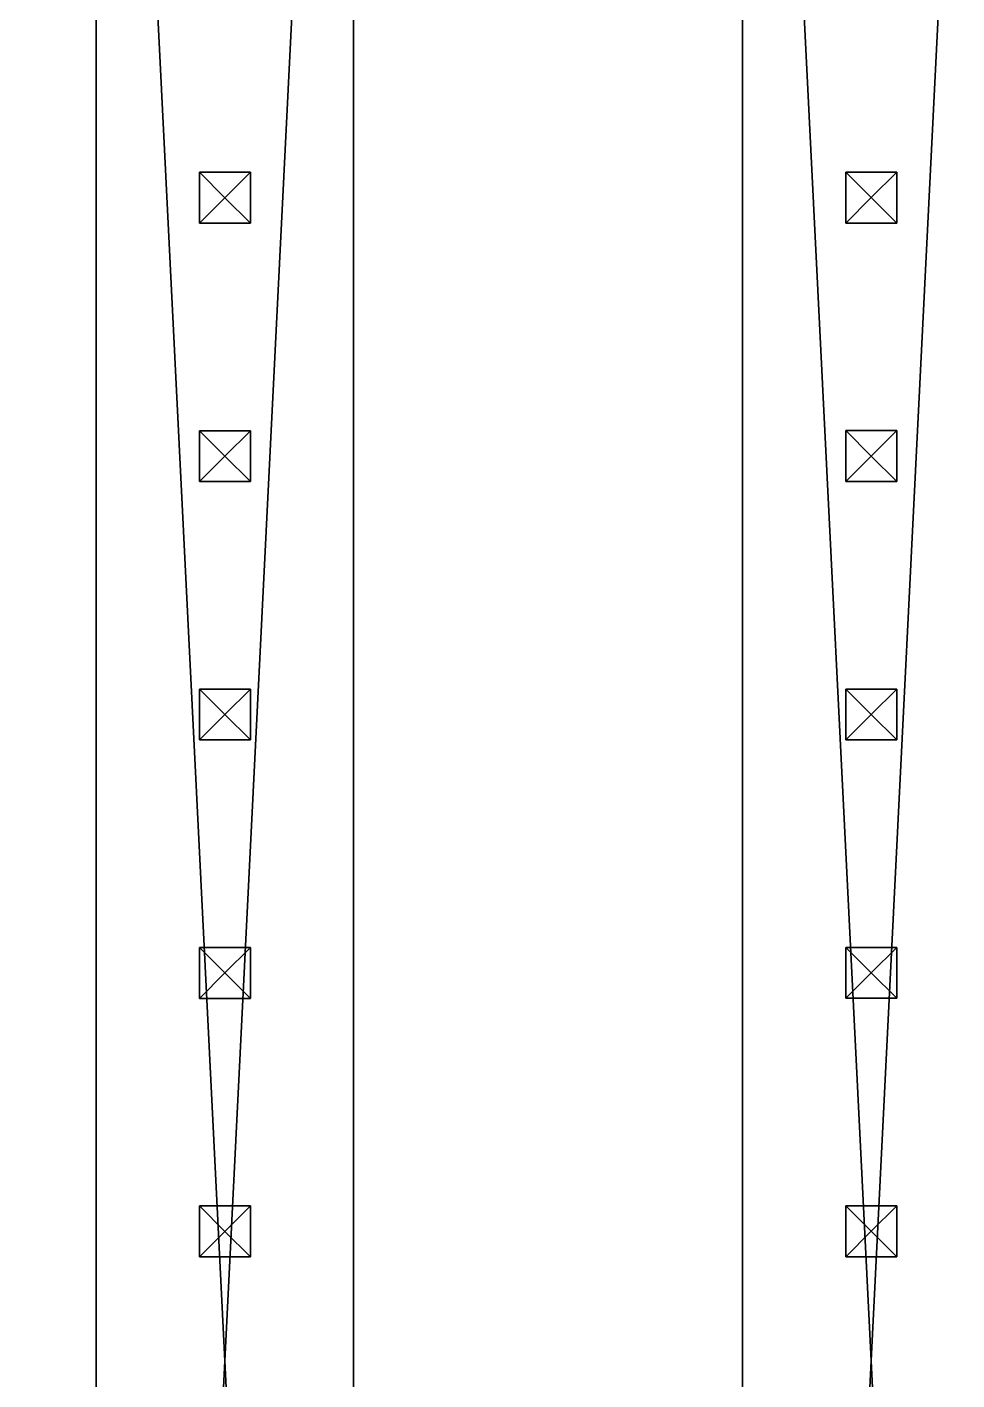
# Model space of a CAD drawing. Header units: millimetres. Extents: x 71 to 249, y 13 to 134.
# Drawn here: x 146.47 to 155.6, y 71.94 to 85.24 of the extents above; entities that cross this region are included whole.
import ezdxf

# ---------------------------------------------------------------- set-up
doc = ezdxf.new("R2010")
doc.units = ezdxf.units.MM
doc.layers.add('UB3D', color=1, linetype='Continuous')

msp = doc.modelspace()

# ---------------------------------------------------------------- linework, layer by layer
at = {"layer": 'UB3D', "color": 94}
for points in [[(219.529, 116.585, 72.51), (219.529, 28.585, 72.51), (103.529, 28.585, 72.51)], [(219.529, 116.585, 72.51), (103.529, 28.585, 72.51), (103.529, 116.585, 72.51)], [(219.529, 116.585, 72.5), (103.529, 116.585, 72.5), (103.529, 28.585, 72.5)], [(219.529, 116.585, 72.5), (103.529, 28.585, 72.5), (219.529, 28.585, 72.5)], [(215.719, 116.586, 89.521), (215.719, 28.586, 89.521), (109.038, 28.586, 89.521)], [(215.719, 116.586, 89.521), (109.038, 28.586, 89.521), (109.038, 116.586, 89.521)], [(215.719, 116.586, 89.511), (109.038, 116.586, 89.511), (109.038, 28.586, 89.511)], [(215.719, 116.586, 89.511), (109.038, 28.586, 89.511), (215.719, 28.586, 89.511)]]:
    msp.add_3dface(points, dxfattribs=at)
at = {"layer": 'UB3D', "color": 27}
for points in [[(147.143, 97.523, 72.51), (147.143, 46.742, 72.51), (147.143, 46.742, 74.51), (147.143, 97.523, 74.51)], [(149.671, 97.523, 72.51), (147.143, 97.523, 72.51), (147.143, 46.742, 72.51)], [(149.671, 97.523, 72.51), (147.143, 46.742, 72.51), (149.671, 46.742, 72.51)], [(149.671, 46.742, 74.51), (147.143, 46.742, 74.51), (147.143, 97.523, 74.51)], [(149.671, 46.742, 74.51), (147.143, 97.523, 74.51), (149.671, 97.523, 74.51)], [(149.671, 46.742, 72.51), (149.671, 97.523, 72.51), (149.671, 97.523, 74.51), (149.671, 46.742, 74.51)], [(149.671, 97.523, 72.51), (149.671, 46.742, 72.51), (149.671, 97.523, 72.51)], [(149.671, 46.742, 74.51), (149.671, 97.523, 74.51), (149.671, 46.742, 74.51)], [(153.493, 97.525, 89.521), (153.493, 46.744, 89.521), (153.493, 46.744, 91.521), (153.493, 97.525, 91.521)], [(156.021, 97.525, 89.521), (153.493, 97.525, 89.521), (153.493, 46.744, 89.521)], [(156.021, 97.525, 89.521), (153.493, 46.744, 89.521), (156.021, 46.744, 89.521)], [(156.021, 46.744, 91.521), (153.493, 46.744, 91.521), (153.493, 97.525, 91.521)], [(156.021, 46.744, 91.521), (153.493, 97.525, 91.521), (156.021, 97.525, 91.521)]]:
    msp.add_3dface(points, dxfattribs=at)
at = {"layer": 'UB3D', "color": 254}
for points in [[(148.409, 83.565, 71), (148.159, 83.315, 71.28), (148.159, 83.815, 71.28)], [(148.159, 83.315, 71.28), (148.159, 83.815, 71.28), (148.159, 83.315, 78.28)], [(148.159, 83.815, 71.28), (148.159, 83.315, 78.28), (148.159, 83.815, 78.28)], [(148.159, 83.315, 78.28), (148.159, 83.815, 78.28), (148.409, 83.565, 78.56)], [(148.409, 83.565, 71), (148.159, 83.815, 71.28), (148.659, 83.815, 71.28)], [(148.159, 83.815, 71.28), (148.659, 83.815, 71.28), (148.159, 83.815, 78.28)], [(148.659, 83.815, 71.28), (148.159, 83.815, 78.28), (148.659, 83.815, 78.28)], [(148.159, 83.815, 78.28), (148.659, 83.815, 78.28), (148.409, 83.565, 78.56)], [(148.409, 83.565, 71), (148.659, 83.815, 71.28), (148.659, 83.315, 71.28)], [(148.659, 83.815, 78.28), (148.659, 83.315, 78.28), (148.409, 83.565, 78.56)], [(148.659, 83.815, 71.28), (148.659, 83.315, 71.28), (148.659, 83.815, 78.28)], [(148.659, 83.315, 71.28), (148.659, 83.815, 78.28), (148.659, 83.315, 78.28)], [(154.759, 83.566, 88.011), (154.509, 83.316, 88.291), (154.509, 83.816, 88.291)], [(154.509, 83.316, 88.291), (154.509, 83.816, 88.291), (154.509, 83.316, 95.291)], [(154.509, 83.816, 88.291), (154.509, 83.316, 95.291), (154.509, 83.816, 95.291)], [(154.509, 83.316, 95.291), (154.509, 83.816, 95.291), (154.759, 83.566, 95.571)], [(154.759, 83.566, 88.011), (154.509, 83.816, 88.291), (155.009, 83.816, 88.291)], [(154.509, 83.816, 88.291), (155.009, 83.816, 88.291), (154.509, 83.816, 95.291)], [(155.009, 83.816, 88.291), (154.509, 83.816, 95.291), (155.009, 83.816, 95.291)], [(154.509, 83.816, 95.291), (155.009, 83.816, 95.291), (154.759, 83.566, 95.571)], [(154.759, 83.566, 88.011), (155.009, 83.816, 88.291), (155.009, 83.316, 88.291)], [(155.009, 83.816, 95.291), (155.009, 83.316, 95.291), (154.759, 83.566, 95.571)], [(155.009, 83.816, 88.291), (155.009, 83.316, 88.291), (155.009, 83.816, 95.291)], [(155.009, 83.316, 88.291), (155.009, 83.816, 95.291), (155.009, 83.316, 95.291)], [(148.409, 83.565, 71), (148.659, 83.315, 71.28), (148.159, 83.315, 71.28)], [(148.659, 83.315, 78.28), (148.159, 83.315, 78.28), (148.409, 83.565, 78.56)], [(154.759, 83.566, 88.011), (155.009, 83.316, 88.291), (154.509, 83.316, 88.291)], [(155.009, 83.316, 95.291), (154.509, 83.316, 95.291), (154.759, 83.566, 95.571)], [(148.659, 83.315, 71.28), (148.159, 83.315, 71.28), (148.659, 83.315, 78.28)], [(148.159, 83.315, 71.28), (148.659, 83.315, 78.28), (148.159, 83.315, 78.28)], [(155.009, 83.316, 88.291), (154.509, 83.316, 88.291), (155.009, 83.316, 95.291)], [(154.509, 83.316, 88.291), (155.009, 83.316, 95.291), (154.509, 83.316, 95.291)], [(148.409, 81.025, 71), (148.159, 80.775, 71.28), (148.159, 81.275, 71.28)], [(148.159, 80.775, 71.28), (148.159, 81.275, 71.28), (148.159, 80.775, 78.28)], [(148.159, 81.275, 71.28), (148.159, 80.775, 78.28), (148.159, 81.275, 78.28)], [(148.159, 80.775, 78.28), (148.159, 81.275, 78.28), (148.409, 81.025, 78.56)], [(148.409, 81.025, 71), (148.159, 81.275, 71.28), (148.659, 81.275, 71.28)], [(148.159, 81.275, 71.28), (148.659, 81.275, 71.28), (148.159, 81.275, 78.28)], [(148.659, 81.275, 71.28), (148.159, 81.275, 78.28), (148.659, 81.275, 78.28)], [(148.159, 81.275, 78.28), (148.659, 81.275, 78.28), (148.409, 81.025, 78.56)], [(148.409, 81.025, 71), (148.659, 81.275, 71.28), (148.659, 80.775, 71.28)], [(148.659, 81.275, 78.28), (148.659, 80.775, 78.28), (148.409, 81.025, 78.56)], [(148.659, 81.275, 71.28), (148.659, 80.775, 71.28), (148.659, 81.275, 78.28)], [(148.659, 80.775, 71.28), (148.659, 81.275, 78.28), (148.659, 80.775, 78.28)], [(154.759, 81.026, 88.011), (154.509, 80.776, 88.291), (154.509, 81.276, 88.291)], [(154.509, 80.776, 88.291), (154.509, 81.276, 88.291), (154.509, 80.776, 95.291)], [(154.509, 81.276, 88.291), (154.509, 80.776, 95.291), (154.509, 81.276, 95.291)], [(154.509, 80.776, 95.291), (154.509, 81.276, 95.291), (154.759, 81.026, 95.571)], [(154.759, 81.026, 88.011), (154.509, 81.276, 88.291), (155.009, 81.276, 88.291)], [(154.509, 81.276, 88.291), (155.009, 81.276, 88.291), (154.509, 81.276, 95.291)], [(155.009, 81.276, 88.291), (154.509, 81.276, 95.291), (155.009, 81.276, 95.291)], [(154.509, 81.276, 95.291), (155.009, 81.276, 95.291), (154.759, 81.026, 95.571)], [(154.759, 81.026, 88.011), (155.009, 81.276, 88.291), (155.009, 80.776, 88.291)], [(155.009, 81.276, 95.291), (155.009, 80.776, 95.291), (154.759, 81.026, 95.571)], [(155.009, 81.276, 88.291), (155.009, 80.776, 88.291), (155.009, 81.276, 95.291)], [(155.009, 80.776, 88.291), (155.009, 81.276, 95.291), (155.009, 80.776, 95.291)], [(148.409, 81.025, 71), (148.659, 80.775, 71.28), (148.159, 80.775, 71.28)], [(148.659, 80.775, 78.28), (148.159, 80.775, 78.28), (148.409, 81.025, 78.56)], [(154.759, 81.026, 88.011), (155.009, 80.776, 88.291), (154.509, 80.776, 88.291)], [(155.009, 80.776, 95.291), (154.509, 80.776, 95.291), (154.759, 81.026, 95.571)], [(148.659, 80.775, 71.28), (148.159, 80.775, 71.28), (148.659, 80.775, 78.28)], [(148.159, 80.775, 71.28), (148.659, 80.775, 78.28), (148.159, 80.775, 78.28)], [(155.009, 80.776, 88.291), (154.509, 80.776, 88.291), (155.009, 80.776, 95.291)], [(154.509, 80.776, 88.291), (155.009, 80.776, 95.291), (154.509, 80.776, 95.291)], [(148.409, 78.485, 71), (148.159, 78.235, 71.28), (148.159, 78.735, 71.28)], [(148.159, 78.235, 71.28), (148.159, 78.735, 71.28), (148.159, 78.235, 78.28)], [(148.159, 78.735, 71.28), (148.159, 78.235, 78.28), (148.159, 78.735, 78.28)], [(148.159, 78.235, 78.28), (148.159, 78.735, 78.28), (148.409, 78.485, 78.56)], [(148.409, 78.485, 71), (148.159, 78.735, 71.28), (148.659, 78.735, 71.28)], [(148.159, 78.735, 71.28), (148.659, 78.735, 71.28), (148.159, 78.735, 78.28)], [(148.659, 78.735, 71.28), (148.159, 78.735, 78.28), (148.659, 78.735, 78.28)], [(148.159, 78.735, 78.28), (148.659, 78.735, 78.28), (148.409, 78.485, 78.56)], [(148.409, 78.485, 71), (148.659, 78.735, 71.28), (148.659, 78.235, 71.28)], [(148.659, 78.735, 78.28), (148.659, 78.235, 78.28), (148.409, 78.485, 78.56)], [(148.659, 78.735, 71.28), (148.659, 78.235, 71.28), (148.659, 78.735, 78.28)], [(148.659, 78.235, 71.28), (148.659, 78.735, 78.28), (148.659, 78.235, 78.28)], [(154.759, 78.486, 88.011), (154.509, 78.236, 88.291), (154.509, 78.736, 88.291)], [(154.509, 78.236, 88.291), (154.509, 78.736, 88.291), (154.509, 78.236, 95.291)], [(154.509, 78.736, 88.291), (154.509, 78.236, 95.291), (154.509, 78.736, 95.291)], [(154.509, 78.236, 95.291), (154.509, 78.736, 95.291), (154.759, 78.486, 95.571)], [(154.759, 78.486, 88.011), (154.509, 78.736, 88.291), (155.009, 78.736, 88.291)], [(154.509, 78.736, 88.291), (155.009, 78.736, 88.291), (154.509, 78.736, 95.291)], [(155.009, 78.736, 88.291), (154.509, 78.736, 95.291), (155.009, 78.736, 95.291)], [(154.509, 78.736, 95.291), (155.009, 78.736, 95.291), (154.759, 78.486, 95.571)], [(154.759, 78.486, 88.011), (155.009, 78.736, 88.291), (155.009, 78.236, 88.291)], [(155.009, 78.736, 95.291), (155.009, 78.236, 95.291), (154.759, 78.486, 95.571)], [(155.009, 78.736, 88.291), (155.009, 78.236, 88.291), (155.009, 78.736, 95.291)], [(155.009, 78.236, 88.291), (155.009, 78.736, 95.291), (155.009, 78.236, 95.291)], [(148.409, 78.485, 71), (148.659, 78.235, 71.28), (148.159, 78.235, 71.28)], [(148.659, 78.235, 78.28), (148.159, 78.235, 78.28), (148.409, 78.485, 78.56)], [(154.759, 78.486, 88.011), (155.009, 78.236, 88.291), (154.509, 78.236, 88.291)], [(155.009, 78.236, 95.291), (154.509, 78.236, 95.291), (154.759, 78.486, 95.571)], [(148.659, 78.235, 71.28), (148.159, 78.235, 71.28), (148.659, 78.235, 78.28)], [(148.159, 78.235, 71.28), (148.659, 78.235, 78.28), (148.159, 78.235, 78.28)], [(155.009, 78.236, 88.291), (154.509, 78.236, 88.291), (155.009, 78.236, 95.291)], [(154.509, 78.236, 88.291), (155.009, 78.236, 95.291), (154.509, 78.236, 95.291)], [(154.759, 75.946, 88.011), (154.509, 75.696, 88.291), (154.509, 76.196, 88.291)], [(154.509, 75.696, 88.291), (154.509, 76.196, 88.291), (154.509, 75.696, 95.291)], [(154.509, 76.196, 88.291), (154.509, 75.696, 95.291), (154.509, 76.196, 95.291)], [(154.509, 75.696, 95.291), (154.509, 76.196, 95.291), (154.759, 75.946, 95.571)], [(154.759, 75.946, 88.011), (154.509, 76.196, 88.291), (155.009, 76.196, 88.291)], [(154.509, 76.196, 88.291), (155.009, 76.196, 88.291), (154.509, 76.196, 95.291)], [(155.009, 76.196, 88.291), (154.509, 76.196, 95.291), (155.009, 76.196, 95.291)], [(154.509, 76.196, 95.291), (155.009, 76.196, 95.291), (154.759, 75.946, 95.571)], [(154.759, 75.946, 88.011), (155.009, 76.196, 88.291), (155.009, 75.696, 88.291)], [(155.009, 76.196, 95.291), (155.009, 75.696, 95.291), (154.759, 75.946, 95.571)], [(155.009, 76.196, 88.291), (155.009, 75.696, 88.291), (155.009, 76.196, 95.291)], [(155.009, 75.696, 88.291), (155.009, 76.196, 95.291), (155.009, 75.696, 95.291)], [(148.409, 75.945, 71), (148.159, 75.695, 71.28), (148.159, 76.195, 71.28)], [(148.159, 75.695, 71.28), (148.159, 76.195, 71.28), (148.159, 75.695, 78.28)], [(148.159, 76.195, 71.28), (148.159, 75.695, 78.28), (148.159, 76.195, 78.28)], [(148.159, 75.695, 78.28), (148.159, 76.195, 78.28), (148.409, 75.945, 78.56)], [(148.409, 75.945, 71), (148.159, 76.195, 71.28), (148.659, 76.195, 71.28)], [(148.159, 76.195, 71.28), (148.659, 76.195, 71.28), (148.159, 76.195, 78.28)], [(148.659, 76.195, 71.28), (148.159, 76.195, 78.28), (148.659, 76.195, 78.28)], [(148.159, 76.195, 78.28), (148.659, 76.195, 78.28), (148.409, 75.945, 78.56)], [(148.409, 75.945, 71), (148.659, 76.195, 71.28), (148.659, 75.695, 71.28)], [(148.659, 76.195, 78.28), (148.659, 75.695, 78.28), (148.409, 75.945, 78.56)], [(148.659, 76.195, 71.28), (148.659, 75.695, 71.28), (148.659, 76.195, 78.28)], [(148.659, 75.695, 71.28), (148.659, 76.195, 78.28), (148.659, 75.695, 78.28)], [(148.409, 75.945, 71), (148.659, 75.695, 71.28), (148.159, 75.695, 71.28)], [(148.659, 75.695, 78.28), (148.159, 75.695, 78.28), (148.409, 75.945, 78.56)], [(154.759, 75.946, 88.011), (155.009, 75.696, 88.291), (154.509, 75.696, 88.291)], [(155.009, 75.696, 95.291), (154.509, 75.696, 95.291), (154.759, 75.946, 95.571)], [(148.659, 75.695, 71.28), (148.159, 75.695, 71.28), (148.659, 75.695, 78.28)], [(148.159, 75.695, 71.28), (148.659, 75.695, 78.28), (148.159, 75.695, 78.28)], [(155.009, 75.696, 88.291), (154.509, 75.696, 88.291), (155.009, 75.696, 95.291)], [(154.509, 75.696, 88.291), (155.009, 75.696, 95.291), (154.509, 75.696, 95.291)], [(148.409, 73.405, 71), (148.159, 73.155, 71.28), (148.159, 73.655, 71.28)], [(148.159, 73.155, 71.28), (148.159, 73.655, 71.28), (148.159, 73.155, 78.28)], [(148.159, 73.655, 71.28), (148.159, 73.155, 78.28), (148.159, 73.655, 78.28)], [(148.159, 73.155, 78.28), (148.159, 73.655, 78.28), (148.409, 73.405, 78.56)], [(148.409, 73.405, 71), (148.159, 73.655, 71.28), (148.659, 73.655, 71.28)], [(148.159, 73.655, 71.28), (148.659, 73.655, 71.28), (148.159, 73.655, 78.28)], [(148.659, 73.655, 71.28), (148.159, 73.655, 78.28), (148.659, 73.655, 78.28)], [(148.159, 73.655, 78.28), (148.659, 73.655, 78.28), (148.409, 73.405, 78.56)], [(148.409, 73.405, 71), (148.659, 73.655, 71.28), (148.659, 73.155, 71.28)], [(148.659, 73.655, 78.28), (148.659, 73.155, 78.28), (148.409, 73.405, 78.56)], [(148.659, 73.655, 71.28), (148.659, 73.155, 71.28), (148.659, 73.655, 78.28)], [(148.659, 73.155, 71.28), (148.659, 73.655, 78.28), (148.659, 73.155, 78.28)], [(154.759, 73.406, 88.011), (154.509, 73.156, 88.291), (154.509, 73.656, 88.291)], [(154.509, 73.156, 88.291), (154.509, 73.656, 88.291), (154.509, 73.156, 95.291)], [(154.509, 73.656, 88.291), (154.509, 73.156, 95.291), (154.509, 73.656, 95.291)], [(154.509, 73.156, 95.291), (154.509, 73.656, 95.291), (154.759, 73.406, 95.571)], [(154.759, 73.406, 88.011), (154.509, 73.656, 88.291), (155.009, 73.656, 88.291)], [(154.509, 73.656, 88.291), (155.009, 73.656, 88.291), (154.509, 73.656, 95.291)], [(155.009, 73.656, 88.291), (154.509, 73.656, 95.291), (155.009, 73.656, 95.291)], [(154.509, 73.656, 95.291), (155.009, 73.656, 95.291), (154.759, 73.406, 95.571)], [(154.759, 73.406, 88.011), (155.009, 73.656, 88.291), (155.009, 73.156, 88.291)], [(155.009, 73.656, 95.291), (155.009, 73.156, 95.291), (154.759, 73.406, 95.571)], [(155.009, 73.656, 88.291), (155.009, 73.156, 88.291), (155.009, 73.656, 95.291)], [(155.009, 73.156, 88.291), (155.009, 73.656, 95.291), (155.009, 73.156, 95.291)], [(148.409, 73.405, 71), (148.659, 73.155, 71.28), (148.159, 73.155, 71.28)], [(148.659, 73.155, 78.28), (148.159, 73.155, 78.28), (148.409, 73.405, 78.56)], [(154.759, 73.406, 88.011), (155.009, 73.156, 88.291), (154.509, 73.156, 88.291)], [(155.009, 73.156, 95.291), (154.509, 73.156, 95.291), (154.759, 73.406, 95.571)], [(148.659, 73.155, 71.28), (148.159, 73.155, 71.28), (148.659, 73.155, 78.28)], [(148.159, 73.155, 71.28), (148.659, 73.155, 78.28), (148.159, 73.155, 78.28)], [(155.009, 73.156, 88.291), (154.509, 73.156, 88.291), (155.009, 73.156, 95.291)], [(154.509, 73.156, 88.291), (155.009, 73.156, 95.291), (154.509, 73.156, 95.291)]]:
    msp.add_3dface(points, dxfattribs=at)

doc.saveas('drawing.dxf')
